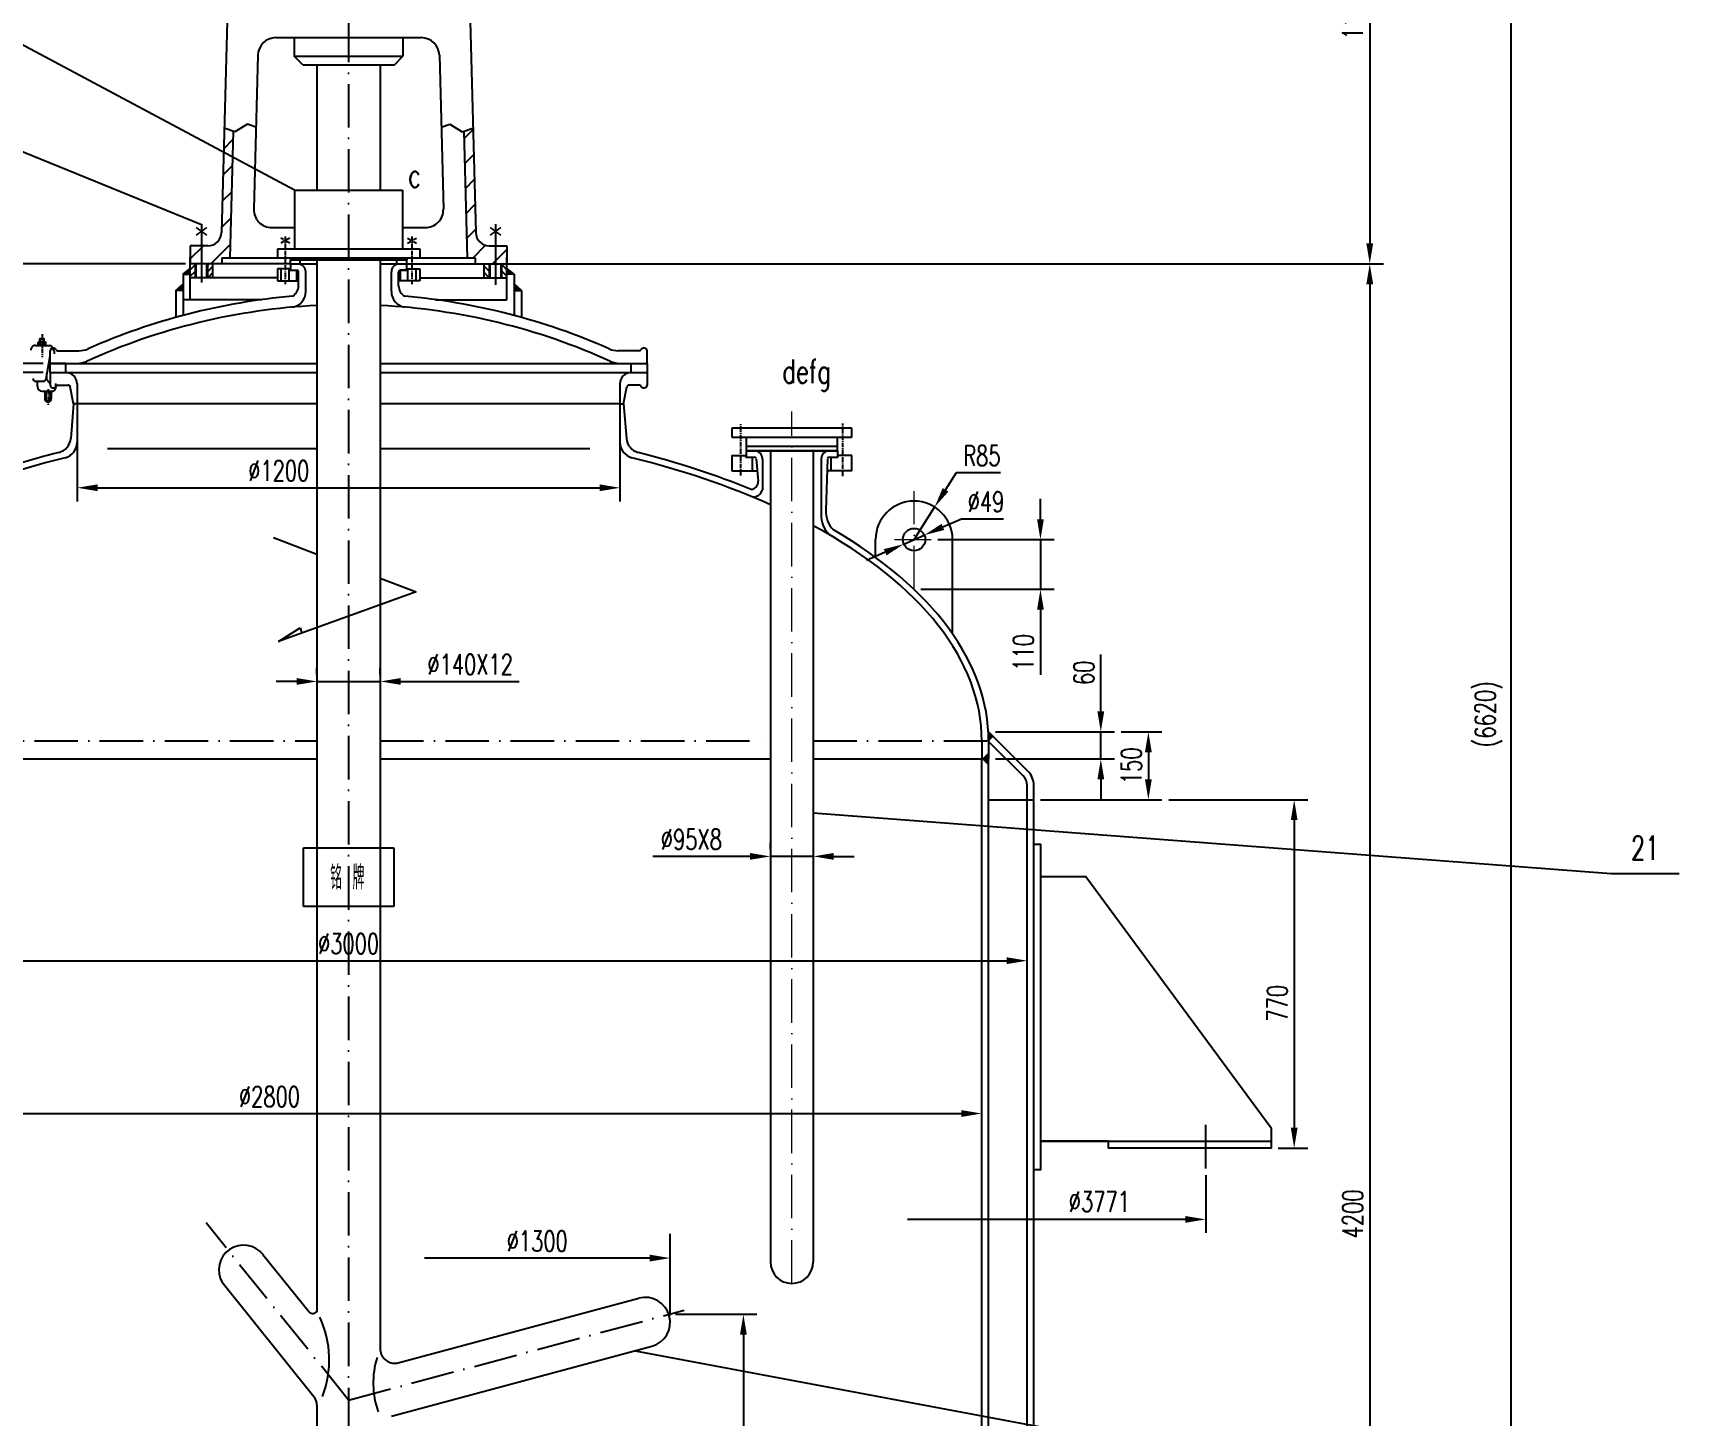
# Model space of a CAD drawing. Extents: x 12993 to 21903, y 2707 to 15322.
# Drawn here: x 15068 to 18708, y 9706 to 12764 of the extents above; entities that cross this region are included whole.
import ezdxf
from ezdxf.enums import TextEntityAlignment as Align

# ---------------------------------------------------------------- set-up
doc = ezdxf.new("R2010")
doc.units = 0
doc.header["$LTSCALE"] = 8
doc.linetypes.add('ACAD_ISO10W100', pattern=[18, 12, -3, 0, -3])
doc.linetypes.add('CENTER', pattern=[2, 1.25, -0.25, 0.25, -0.25])
for name, color, linetype in [('1', 1, 'Continuous'), ('2', 7, 'CENTER'), ('5', 7, 'Continuous'), ('HGJ', 1, 'Continuous'), ('HGJX', 2, 'CENTER'), ('sb', 1, 'Continuous'), ('sby', 5, 'Continuous'), ('tank', 1, 'Continuous'), ('tankx', 2, 'ACAD_ISO10W100'), ('tanky', 7, 'Continuous')]:
    doc.layers.add(name, color=color, linetype=linetype)
doc.styles.add('HZ', font='txt', dxfattribs={"width": 0.5, "bigfont": 'hzfs'})
doc.styles.add('hzfs', font='simplex.shx', dxfattribs={"width": 0.7, "bigfont": 'hzfs.shx'})
doc.styles.get("Standard").update_dxf_attribs({"font": 'txt', "width": 0.7, "bigfont": 'hztxt.shx'})
doc.dimstyles.new('PVCAD$0', dxfattribs={"dimscale": 15, "dimtxt": 3, "dimasz": 3, "dimexe": 2, "dimexo": 1, "dimgap": 1, "dimtad": 1, "dimdec": 0, "dimzin": 0, "dimdsep": 46, "dimtxsty": 'hzfs', "dimcen": 2.5, "dimclrd": 4, "dimclre": 4, "dimadec": 0, "dimazin": 0, "dimtfac": 1, "dimtmove": 0, "dimatfit": 0, "dimfxl": 1, "dimarcsym": 0})
doc.dimstyles.new('PVCAD$3', dxfattribs={"dimscale": 15, "dimtxt": 3, "dimasz": 3, "dimexe": 2, "dimexo": 1, "dimgap": 1, "dimtad": 1, "dimtoh": 1, "dimdec": 0, "dimzin": 0, "dimdsep": 46, "dimtxsty": 'hzfs', "dimcen": 2.5, "dimclrd": 4, "dimclre": 4, "dimadec": 0, "dimazin": 0, "dimtfac": 1, "dimtmove": 0, "dimatfit": 0, "dimfxl": 1, "dimarcsym": 0})
doc.dimstyles.new('PVCAD$4', dxfattribs={"dimscale": 15, "dimtxt": 3, "dimasz": 3, "dimexe": 2, "dimexo": 1, "dimgap": 1, "dimtad": 1, "dimtoh": 1, "dimdec": 0, "dimzin": 0, "dimdsep": 46, "dimtxsty": 'hzfs', "dimcen": 2.5, "dimclrd": 4, "dimclre": 4, "dimadec": 0, "dimazin": 0, "dimtfac": 1, "dimtmove": 0, "dimatfit": 0, "dimfxl": 1, "dimarcsym": 0})

# ---------------------------------------------------------------- blocks, each defined once
blk = doc.blocks.new('*D2')
for p, q in [((-1624.437408, 321.053453), (-1624.375145, 321.115716)), ((-1624.352502, 321.053453), (-1624.395828, 321.096779)), ((-1624.211081, 321.053453), (-1624.322001, 321.164374)), ((-1624.295986, 321.053453), (-1622.69971, 322.649729)), ((-1624.069659, 321.053453), (-1624.248175, 321.231969)), ((-1623.928238, 321.053453), (-1624.174348, 321.299564)), ((-1624.154565, 321.053453), (-1621.243148, 323.964871)), ((-1623.786817, 321.053453), (-1624.100522, 321.367158)), ((-1623.645395, 321.053453), (-1624.026695, 321.434753)), ((-1624.013144, 321.053453), (-1621.243148, 323.823449)), ((-1623.503974, 321.053453), (-1623.952869, 321.502348)), ((-1623.362553, 321.053453), (-1623.879042, 321.569943)), ((-1623.871722, 321.053453), (-1621.243148, 323.682028)), ((-1623.221131, 321.053453), (-1623.805216, 321.637538)), ((-1623.07971, 321.053453), (-1623.73139, 321.705133)), ((-1623.730301, 321.053453), (-1621.243148, 323.540607)), ((-1622.938289, 321.053453), (-1623.657563, 321.772728)), ((-1623.58888, 321.053453), (-1621.243148, 323.399185)), ((-1622.796867, 321.053453), (-1623.583737, 321.840323)), ((-1622.655446, 321.053453), (-1623.50991, 321.907918)), ((-1623.447458, 321.053453), (-1621.243148, 323.257764)), ((-1622.514025, 321.053453), (-1623.436084, 321.975512)), ((-1622.372603, 321.053453), (-1623.362257, 322.043107)), ((-1623.306037, 321.053453), (-1621.243148, 323.116342)), ((-1622.231182, 321.053453), (-1623.288431, 322.110702)), ((-1622.08976, 321.053453), (-1623.214604, 322.178297)), ((-1623.164615, 321.053453), (-1621.243148, 322.974921)), ((-1621.948339, 321.053453), (-1623.140778, 322.245892)), ((-1621.806918, 321.053453), (-1623.066951, 322.313487)), ((-1623.023194, 321.053453), (-1621.243148, 322.8335)), ((-1621.665496, 321.053453), (-1622.993125, 322.381082)), ((-1621.524075, 321.053453), (-1622.919298, 322.448677)), ((-1622.881773, 321.053453), (-1621.243148, 322.692078)), ((-1621.382654, 321.053453), (-1622.845472, 322.516271)), ((-1621.243148, 321.055369), (-1622.771645, 322.583866)), ((-1622.740351, 321.053453), (-1621.243148, 322.550657)), ((-1621.243148, 321.19679), (-1622.697819, 322.651461)), ((-1621.243148, 321.338211), (-1622.623992, 322.719056)), ((-1622.59893, 321.053453), (-1621.243148, 322.409236)), ((-1621.243148, 321.479633), (-1622.550166, 322.786651)), ((-1621.243148, 321.621054), (-1622.476339, 322.854246)), ((-1622.457509, 321.053453), (-1621.243148, 322.267814)), ((-1621.243148, 321.762475), (-1622.402513, 322.921841)), ((-1621.243148, 321.903897), (-1622.328686, 322.989436)), ((-1622.316087, 321.053453), (-1621.243148, 322.126393)), ((-1621.243148, 322.045318), (-1622.25486, 323.05703)), ((-1621.243148, 322.18674), (-1622.181033, 323.124625)), ((-1622.174666, 321.053453), (-1621.243148, 321.984972)), ((-1621.243148, 322.328161), (-1622.107207, 323.19222)), ((-1621.243148, 322.469582), (-1622.033381, 323.259815)), ((-1622.033245, 321.053453), (-1621.243148, 321.84355)), ((-1621.243148, 322.611004), (-1621.959554, 323.32741)), ((-1621.891823, 321.053453), (-1621.243148, 321.702129)), ((-1621.243148, 322.752425), (-1621.885728, 323.395005)), ((-1621.243148, 322.893846), (-1621.811901, 323.4626)), ((-1621.750402, 321.053453), (-1621.243148, 321.560708)), ((-1621.243148, 323.035268), (-1621.738075, 323.530195)), ((-1621.243148, 323.176689), (-1621.664248, 323.597789)), ((-1621.608981, 321.053453), (-1621.243148, 321.419286)), ((-1621.243148, 323.31811), (-1621.590422, 323.665384)), ((-1621.243148, 323.459532), (-1621.516595, 323.732979)), ((-1621.467559, 321.053453), (-1621.243148, 321.277865)), ((-1621.243148, 323.600953), (-1621.442769, 323.800574)), ((-1621.243148, 323.742374), (-1621.368942, 323.868169)), ((-1621.326138, 321.053453), (-1621.243148, 321.136443)), ((-1621.243148, 323.883796), (-1621.295116, 323.935764))]:
    blk.add_line(p, q)
blk = doc.blocks.new('*D3')
for p, q in [((-1621.242339, 331.248613), (-1621.242696, 331.248971)), ((-1621.18361, 331.248613), (-1620.95779, 331.474433)), ((-1621.100918, 331.248613), (-1621.16375, 331.311445)), ((-1620.959496, 331.248613), (-1621.084803, 331.37392)), ((-1621.042189, 331.248613), (-1620.279974, 332.010828)), ((-1620.818075, 331.248613), (-1621.005857, 331.436395)), ((-1620.676653, 331.248613), (-1620.92691, 331.49887)), ((-1620.900767, 331.248613), (-1619.602157, 332.547223)), ((-1620.535232, 331.248613), (-1620.847964, 331.561345)), ((-1620.393811, 331.248613), (-1620.769017, 331.62382)), ((-1620.759346, 331.248613), (-1618.924341, 333.083619)), ((-1620.252389, 331.248613), (-1620.690071, 331.686295)), ((-1620.617925, 331.248613), (-1618.246524, 333.620014)), ((-1620.110968, 331.248613), (-1620.611124, 331.74877)), ((-1619.969547, 331.248613), (-1620.532178, 331.811245)), ((-1620.476503, 331.248613), (-1618.043148, 333.681969)), ((-1619.828125, 331.248613), (-1620.453231, 331.873719)), ((-1619.686704, 331.248613), (-1620.374285, 331.936194)), ((-1620.335082, 331.248613), (-1618.043148, 333.540547)), ((-1619.545283, 331.248613), (-1620.295338, 331.998669)), ((-1619.403861, 331.248613), (-1620.216392, 332.061144)), ((-1620.19366, 331.248613), (-1618.043148, 333.399126)), ((-1619.26244, 331.248613), (-1620.137446, 332.123619)), ((-1619.121019, 331.248613), (-1620.058499, 332.186094)), ((-1620.052239, 331.248613), (-1618.043148, 333.257705)), ((-1618.979597, 331.248613), (-1619.979553, 332.248569)), ((-1619.910818, 331.248613), (-1618.043148, 333.116283)), ((-1618.838176, 331.248613), (-1619.900606, 332.311044)), ((-1618.696754, 331.248613), (-1619.82166, 332.373518)), ((-1619.769396, 331.248613), (-1618.043148, 332.974862)), ((-1618.555333, 331.248613), (-1619.742713, 332.435993)), ((-1618.413912, 331.248613), (-1619.663767, 332.498468)), ((-1619.627975, 331.248613), (-1618.043148, 332.833441)), ((-1618.27249, 331.248613), (-1619.58482, 332.560943)), ((-1618.131069, 331.248613), (-1619.505874, 332.623418)), ((-1619.486554, 331.248613), (-1618.043148, 332.692019)), ((-1618.043148, 331.302113), (-1619.426927, 332.685893)), ((-1618.043148, 331.443535), (-1619.347981, 332.748368)), ((-1619.345132, 331.248613), (-1618.043148, 332.550598)), ((-1618.043148, 331.584956), (-1619.269034, 332.810843)), ((-1619.203711, 331.248613), (-1618.043148, 332.409177)), ((-1618.043148, 331.726377), (-1619.190088, 332.873317)), ((-1618.043148, 331.867799), (-1619.111141, 332.935792)), ((-1619.06229, 331.248613), (-1618.043148, 332.267755)), ((-1618.043148, 332.00922), (-1619.032195, 332.998267)), ((-1618.043148, 332.150641), (-1618.953248, 333.060742)), ((-1618.920868, 331.248613), (-1618.043148, 332.126334)), ((-1618.043148, 332.292063), (-1618.874302, 333.123217)), ((-1618.043148, 332.433484), (-1618.795355, 333.185692)), ((-1618.779447, 331.248613), (-1618.043148, 331.984912)), ((-1618.043148, 332.574905), (-1618.716409, 333.248167)), ((-1618.638026, 331.248613), (-1618.043148, 331.843491)), ((-1618.043148, 332.716327), (-1618.637462, 333.310642)), ((-1618.043148, 332.857748), (-1618.558516, 333.373117)), ((-1618.496604, 331.248613), (-1618.043148, 331.70207)), ((-1618.043148, 332.99917), (-1618.47957, 333.435591)), ((-1618.043148, 333.140591), (-1618.400623, 333.498066)), ((-1618.355183, 331.248613), (-1618.043148, 331.560648)), ((-1618.043148, 333.282012), (-1618.321677, 333.560541)), ((-1618.043148, 333.423434), (-1618.24273, 333.623016)), ((-1618.213761, 331.248613), (-1618.043148, 331.419227)), ((-1618.043148, 333.564855), (-1618.163784, 333.685491)), ((-1618.043148, 333.706276), (-1618.084837, 333.747966)), ((-1618.07234, 331.248613), (-1618.043148, 331.277806))]:
    blk.add_line(p, q)
blk = doc.blocks.new('*X10')
at = {"color": 0}
for p, q in [((9150.2, 4681.2), (9170.7, 4701.8)), ((9681.8, 4703.8), (9701.3, 4723.3)), ((9683.3, 4648.7), (9702.8, 4668.2)), ((9148.6, 4623.1), (9169.2, 4643.7)), ((9684.7, 4593.5), (9704.2, 4613)), ((9147.1, 4565.1), (9167.7, 4585.6)), ((9686.2, 4538.4), (9705.7, 4557.9)), ((9145.6, 4507), (9166.1, 4527.5)), ((9687.6, 4483.3), (9707.1, 4502.8)), ((9076.3, 4437.7), (9105.5, 4466.8)), ((9122, 4426.8), (9164.6, 4469.4)), ((9700.7, 4439.8), (9728.9, 4468)), ((9744.3, 4426.8), (9776.3, 4458.8))]:
    blk.add_line(p, q, dxfattribs=at)
blk = doc.blocks.new('*D13')
at = {"layer": '1', "color": 4, "lineweight": -2}
for p, q in [((16489.2, 9931.3), (16669, 9931.3)), ((16639, 9886.3), (16639, 8976.3)), ((16489.2, 8931.3), (16669, 8931.3))]:
    blk.add_line(p, q, dxfattribs=at)
at = {"layer": '1', "color": 4}
for points in [[(16631.5, 9886.3), (16646.5, 9886.3), (16639, 9931.3)], [(16631.5, 8976.3), (16646.5, 8976.3), (16639, 8931.3)]]:
    blk.add_solid(points, dxfattribs=at)
at = {"layer": 'Defpoints', "color": 0}
for p in [(16474.2, 9931.3), (16474.2, 8931.3), (16639, 8931.3)]:
    blk.add_point(p, dxfattribs=at)
at = {"layer": '1', "color": 0, "insert": (16601.5, 9431.3), "char_height": 45, "attachment_point": 5, "rotation": 90, "style": 'hzfs'}
blk.add_mtext('1000', dxfattribs=at)
blk = doc.blocks.new('*D16')
at = {"color": 4, "lineweight": -2}
for p, q in [((14366.1, 10352.6), (14366.1, 10405.1)), ((14411.1, 10375.1), (17121.1, 10375.1)), ((17166.1, 10352.6), (17166.1, 10405.1))]:
    blk.add_line(p, q, dxfattribs=at)
at = {"color": 4}
for points in [[(14411.1, 10382.6), (14411.1, 10367.6), (14366.1, 10375.1)], [(17121.1, 10382.6), (17121.1, 10367.6), (17166.1, 10375.1)]]:
    blk.add_solid(points, dxfattribs=at)
at = {"layer": 'Defpoints', "color": 0}
for p in [(17166.1, 10375.1), (14366.1, 10337.6), (17166.1, 10337.6)]:
    blk.add_point(p, dxfattribs=at)
at = {"color": 0, "insert": (15591.2, 10412.6), "char_height": 45, "attachment_point": 5, "style": 'hzfs'}
blk.add_mtext('%%C2800', dxfattribs=at)
blk = doc.blocks.new('*D18')
at = {"color": 4, "lineweight": -2}
for p, q in [((14266.1, 10727.9), (14266.1, 10742.9)), ((17266.1, 10727.9), (17266.1, 10742.9)), ((14311.1, 10712.9), (17221.1, 10712.9))]:
    blk.add_line(p, q, dxfattribs=at)
at = {"color": 4}
for points in [[(14311.1, 10720.4), (14311.1, 10705.4), (14266.1, 10712.9)], [(17221.1, 10720.4), (17221.1, 10705.4), (17266.1, 10712.9)]]:
    blk.add_solid(points, dxfattribs=at)
at = {"layer": 'Defpoints', "color": 0}
for p in [(14266.1, 10712.9), (17266.1, 10712.9), (17266.1, 10712.9)]:
    blk.add_point(p, dxfattribs=at)
at = {"color": 0, "insert": (15766.1, 10750.4), "char_height": 45, "attachment_point": 5, "style": 'hzfs'}
blk.add_mtext('%%C3000', dxfattribs=at)
blk = doc.blocks.new('*D20')
at = {"color": 4, "lineweight": -2}
for p, q in [((15909.7, 12253.3), (18053.8, 12253.3)), ((18023.8, 12208.3), (18023.8, 8098)), ((15869.7, 8053), (18053.8, 8053))]:
    blk.add_line(p, q, dxfattribs=at)
at = {"color": 4}
for points in [[(18016.3, 12208.3), (18031.3, 12208.3), (18023.8, 12253.3)], [(18016.3, 8098), (18031.3, 8098), (18023.8, 8053)]]:
    blk.add_solid(points, dxfattribs=at)
at = {"layer": 'Defpoints', "color": 0}
for p in [(15894.7, 12253.3), (15854.7, 8053), (18023.8, 8053)]:
    blk.add_point(p, dxfattribs=at)
at = {"color": 0, "insert": (17986.3, 10153.1), "char_height": 45, "attachment_point": 5, "rotation": 90, "style": 'hzfs'}
blk.add_mtext('4200', dxfattribs=at)
blk = doc.blocks.new('*D21')
at = {"color": 4, "lineweight": -2}
for p, q in [((17429.2, 11263.8), (17429.2, 11389.8)), ((17196.1, 11218.8), (17459.2, 11218.8)), ((17429.2, 11158.8), (17429.2, 11218.8)), ((17196.1, 11158.8), (17459.2, 11158.8)), ((17429.2, 11113.8), (17429.2, 11068.8))]:
    blk.add_line(p, q, dxfattribs=at)
at = {"color": 4}
for points in [[(17421.7, 11263.8), (17436.7, 11263.8), (17429.2, 11218.8)], [(17421.7, 11113.8), (17436.7, 11113.8), (17429.2, 11158.8)]]:
    blk.add_solid(points, dxfattribs=at)
at = {"layer": 'Defpoints', "color": 0}
for p in [(17181.1, 11218.8), (17429.2, 11218.8), (17181.1, 11158.8)]:
    blk.add_point(p, dxfattribs=at)
at = {"color": 0, "insert": (17391.7, 11349.3), "char_height": 45, "attachment_point": 5, "rotation": 90, "style": 'hzfs'}
blk.add_mtext('60', dxfattribs=at)
blk = doc.blocks.new('*D22')
at = {"color": 4, "lineweight": -2}
for p, q in [((17474.2, 11218.8), (17564.3, 11218.8)), ((17534.3, 11173.8), (17534.3, 11113.8)), ((17296.1, 11068.8), (17564.3, 11068.8))]:
    blk.add_line(p, q, dxfattribs=at)
at = {"color": 4}
for points in [[(17526.8, 11173.8), (17541.8, 11173.8), (17534.3, 11218.8)], [(17526.8, 11113.8), (17541.8, 11113.8), (17534.3, 11068.8)]]:
    blk.add_solid(points, dxfattribs=at)
at = {"layer": 'Defpoints', "color": 0}
for p in [(17459.2, 11218.8), (17281.1, 11068.8), (17534.3, 11068.8)]:
    blk.add_point(p, dxfattribs=at)
at = {"color": 0, "insert": (17496.8, 11143.8), "char_height": 45, "attachment_point": 5, "rotation": 90, "style": 'hzfs'}
blk.add_mtext('150', dxfattribs=at)
blk = doc.blocks.new('*D23')
at = {"color": 4, "lineweight": -2}
for p, q in [((17579.3, 11068.8), (17886.7, 11068.8)), ((17856.7, 11023.8), (17856.7, 10343.8)), ((17821.1, 10298.8), (17886.7, 10298.8))]:
    blk.add_line(p, q, dxfattribs=at)
at = {"color": 4}
for points in [[(17849.2, 11023.8), (17864.2, 11023.8), (17856.7, 11068.8)], [(17849.2, 10343.8), (17864.2, 10343.8), (17856.7, 10298.8)]]:
    blk.add_solid(points, dxfattribs=at)
at = {"layer": 'Defpoints', "color": 0}
for p in [(17564.3, 11068.8), (17806.1, 10298.8), (17856.7, 10298.8)]:
    blk.add_point(p, dxfattribs=at)
at = {"color": 0, "insert": (17819.2, 10618.8), "char_height": 45, "attachment_point": 5, "rotation": 90, "style": 'hzfs'}
blk.add_mtext('770', dxfattribs=at)
blk = doc.blocks.new('*D28')
at = {"color": 4, "lineweight": -2}
for p, q in [((15091.1, 12013.1), (13848.6, 12013.1)), ((13878.6, 11203.8), (13878.6, 11968.1)), ((13863.6, 11158.8), (13848.6, 11158.8))]:
    blk.add_line(p, q, dxfattribs=at)
at = {"color": 4}
for points in [[(13871.1, 11968.1), (13886.1, 11968.1), (13878.6, 12013.1)], [(13871.1, 11203.8), (13886.1, 11203.8), (13878.6, 11158.8)]]:
    blk.add_solid(points, dxfattribs=at)
at = {"layer": 'Defpoints', "color": 0}
for p in [(13878.6, 12013.1), (15106.1, 12013.1), (13878.6, 11158.8)]:
    blk.add_point(p, dxfattribs=at)
at = {"color": 0, "insert": (13841.1, 11586), "char_height": 45, "attachment_point": 5, "rotation": 90, "style": 'hzfs'}
blk.add_mtext('854', dxfattribs=at)
blk = doc.blocks.new('*D32')
at = {"layer": 'Defpoints', "color": 0}
for p in [(16698.6, 10943.5), (16698.6, 10943.5), (16793.6, 10943.5)]:
    blk.add_point(p, dxfattribs=at)
at = {"layer": 'tank', "color": 4, "lineweight": -2}
for p, q in [((16698.6, 10958.5), (16698.6, 10973.5)), ((16653.6, 10943.5), (16439.1, 10943.5)), ((16793.6, 10943.5), (16698.6, 10943.5)), ((16793.6, 10928.5), (16793.6, 10913.5)), ((16838.6, 10943.5), (16883.6, 10943.5))]:
    blk.add_line(p, q, dxfattribs=at)
at = {"layer": 'tank', "color": 4}
for points in [[(16653.6, 10951), (16653.6, 10936), (16698.6, 10943.5)], [(16838.6, 10951), (16838.6, 10936), (16793.6, 10943.5)]]:
    blk.add_solid(points, dxfattribs=at)
at = {"layer": 'tank', "color": 0, "insert": (16523.9, 10981), "char_height": 45, "attachment_point": 5, "style": 'hzfs'}
blk.add_mtext('%%C95X8', dxfattribs=at)
blk = doc.blocks.new('*D33')
at = {"color": 4, "lineweight": -2}
for p, q in [((15405.9, 12253.3), (13848.6, 12253.3)), ((13878.6, 12078.1), (13878.6, 12208.3)), ((15091.1, 12033.1), (13848.6, 12033.1))]:
    blk.add_line(p, q, dxfattribs=at)
at = {"color": 4}
for points in [[(13871.1, 12208.3), (13886.1, 12208.3), (13878.6, 12253.3)], [(13871.1, 12078.1), (13886.1, 12078.1), (13878.6, 12033.1)]]:
    blk.add_solid(points, dxfattribs=at)
at = {"layer": 'Defpoints', "color": 0}
for p in [(13878.6, 12253.3), (15420.9, 12253.3), (15106.1, 12033.1)]:
    blk.add_point(p, dxfattribs=at)
at = {"color": 0, "insert": (13841.1, 12143.2), "char_height": 45, "attachment_point": 5, "rotation": 90, "style": 'hzfs'}
blk.add_mtext('220', dxfattribs=at)
blk = doc.blocks.new('*D35')
at = {"layer": '5', "color": 4, "lineweight": -2}
for p, q in [((16106.1, 13353.3), (18053.8, 13353.3)), ((18023.8, 13308.3), (18023.8, 12298.3)), ((16131.1, 12253.3), (18053.8, 12253.3))]:
    blk.add_line(p, q, dxfattribs=at)
at = {"layer": '5', "color": 4}
for points in [[(18016.3, 13308.3), (18031.3, 13308.3), (18023.8, 13353.3)], [(18016.3, 12298.3), (18031.3, 12298.3), (18023.8, 12253.3)]]:
    blk.add_solid(points, dxfattribs=at)
at = {"layer": 'Defpoints', "color": 0}
for p in [(16091.1, 13353.3), (16116.1, 12253.3), (18023.8, 12253.3)]:
    blk.add_point(p, dxfattribs=at)
at = {"layer": '5', "color": 0, "insert": (17986.3, 12803.3), "char_height": 45, "attachment_point": 5, "rotation": 90, "style": 'hzfs'}
blk.add_mtext('1100', dxfattribs=at)
blk = doc.blocks.new('*D37')
at = {"layer": '5', "color": 4, "lineweight": -2}
for p, q in [((15696.1, 11345.2), (15696.1, 11360.2)), ((15836.1, 11345.2), (15836.1, 11360.2)), ((15651.1, 11330.2), (15606.1, 11330.2)), ((15696.1, 11330.2), (15836.1, 11330.2)), ((15881.1, 11330.2), (16143.6, 11330.2))]:
    blk.add_line(p, q, dxfattribs=at)
at = {"layer": '5', "color": 4}
for points in [[(15651.1, 11337.7), (15651.1, 11322.7), (15696.1, 11330.2)], [(15881.1, 11337.7), (15881.1, 11322.7), (15836.1, 11330.2)]]:
    blk.add_solid(points, dxfattribs=at)
at = {"layer": 'Defpoints', "color": 0}
for p in [(15696.1, 11330.2), (15836.1, 11330.2), (15836.1, 11330.2)]:
    blk.add_point(p, dxfattribs=at)
at = {"layer": '5', "color": 0, "insert": (16034.9, 11367.7), "char_height": 45, "attachment_point": 5, "style": 'hzfs'}
blk.add_mtext('%%c140X12', dxfattribs=at)
blk = doc.blocks.new('*D38')
at = {"layer": '5', "color": 4, "lineweight": -2}
for p, q in [((18038.8, 14564.3), (18365.8, 14564.3)), ((18335.8, 14519.3), (18335.8, 7996.6)), ((16329.1, 7951.6), (18365.8, 7951.6))]:
    blk.add_line(p, q, dxfattribs=at)
at = {"layer": '5', "color": 4}
for points in [[(18328.3, 14519.3), (18343.3, 14519.3), (18335.8, 14564.3)], [(18328.3, 7996.6), (18343.3, 7996.6), (18335.8, 7951.6)]]:
    blk.add_solid(points, dxfattribs=at)
at = {"layer": 'Defpoints', "color": 0}
for p in [(18023.8, 14564.3), (16314.1, 7951.6), (18335.8, 7951.6)]:
    blk.add_point(p, dxfattribs=at)
at = {"layer": '5', "color": 0, "insert": (18286.5, 11257.9), "char_height": 45, "attachment_point": 5, "rotation": 90, "style": 'hzfs'}
blk.add_mtext('(6620)', dxfattribs=at)
blk = doc.blocks.new('*D46')
at = {"layer": '2', "color": 4, "linetype": 'ByBlock', "lineweight": -2}
for p, q in [((17085.9, 11753.7), (17110, 11791.7)), ((17110, 11791.7), (17207.5, 11791.7)), ((17016.3, 11643.8), (17061.8, 11715.7))]:
    blk.add_line(p, q, dxfattribs=at)
at = {"layer": '2', "color": 4, "linetype": 'ByBlock'}
blk.add_solid([(17079.6, 11757.7), (17092.3, 11749.6), (17061.8, 11715.7)], dxfattribs=at)
at = {"layer": 'Defpoints', "color": 0, "linetype": 'ByBlock'}
for p in [(17061.8, 11715.7), (17016.3, 11643.8)]:
    blk.add_point(p, dxfattribs=at)
at = {"layer": '2', "color": 0, "linetype": 'ByBlock', "insert": (17166.3, 11829.2), "char_height": 45, "attachment_point": 5, "style": 'hzfs'}
blk.add_mtext('R85', dxfattribs=at)
blk = doc.blocks.new('*D47')
at = {"layer": '2', "color": 4, "linetype": 'ByBlock', "lineweight": -2}
for p, q in [((17080.1, 11671.8), (17121.3, 11689.9)), ((17121.3, 11689.9), (17214.3, 11689.9)), ((16993.6, 11633.8), (17038.9, 11653.7)), ((16952.4, 11615.7), (16911.2, 11597.7))]:
    blk.add_line(p, q, dxfattribs=at)
at = {"layer": '2', "color": 4, "linetype": 'ByBlock'}
for points in [[(17077.1, 11678.6), (17083.1, 11664.9), (17038.9, 11653.7)], [(16949.4, 11622.6), (16955.4, 11608.9), (16993.6, 11633.8)]]:
    blk.add_solid(points, dxfattribs=at)
at = {"layer": 'Defpoints', "color": 0, "linetype": 'ByBlock'}
for p in [(17038.9, 11653.7), (16993.6, 11633.8)]:
    blk.add_point(p, dxfattribs=at)
at = {"layer": '2', "color": 0, "linetype": 'ByBlock', "insert": (17175.3, 11727.4), "char_height": 45, "attachment_point": 5, "style": 'hzfs'}
blk.add_mtext('∅49', dxfattribs=at)
blk = doc.blocks.new('*D48')
at = {"layer": '2', "color": 4, "linetype": 'ByBlock', "lineweight": -2}
for p, q in [((17295.7, 11688.8), (17295.7, 11733.8)), ((17069, 11643.8), (17325.7, 11643.8)), ((17295.7, 11643.8), (17295.7, 11533.8)), ((17031.3, 11533.8), (17325.7, 11533.8)), ((17295.7, 11488.8), (17295.7, 11344.8))]:
    blk.add_line(p, q, dxfattribs=at)
at = {"layer": '2', "color": 4, "linetype": 'ByBlock'}
for points in [[(17288.2, 11688.8), (17303.2, 11688.8), (17295.7, 11643.8)], [(17288.2, 11488.8), (17303.2, 11488.8), (17295.7, 11533.8)]]:
    blk.add_solid(points, dxfattribs=at)
at = {"layer": 'Defpoints', "color": 0, "linetype": 'ByBlock'}
for p in [(17054, 11643.8), (17016.3, 11533.8), (17295.7, 11533.8)]:
    blk.add_point(p, dxfattribs=at)
at = {"layer": '2', "color": 0, "linetype": 'ByBlock', "insert": (17258.2, 11394.3), "char_height": 45, "attachment_point": 5, "rotation": 90, "style": 'hzfs'}
blk.add_mtext('110', dxfattribs=at)
blk = doc.blocks.new('*D50')
at = {"layer": '2', "color": 4, "linetype": 'ByBlock', "lineweight": -2}
for p, q in [((15166.1, 11871.2), (15166.1, 11728.3)), ((16366.1, 11886.5), (16366.1, 11728.3)), ((15211.1, 11758.3), (16321.1, 11758.3))]:
    blk.add_line(p, q, dxfattribs=at)
at = {"layer": '2', "color": 4, "linetype": 'ByBlock'}
for points in [[(15211.1, 11765.8), (15211.1, 11750.8), (15166.1, 11758.3)], [(16321.1, 11765.8), (16321.1, 11750.8), (16366.1, 11758.3)]]:
    blk.add_solid(points, dxfattribs=at)
at = {"layer": 'Defpoints', "color": 0, "linetype": 'ByBlock'}
for p in [(16366.1, 11901.5), (15166.1, 11886.2), (16366.1, 11758.3)]:
    blk.add_point(p, dxfattribs=at)
at = {"layer": '2', "color": 0, "linetype": 'ByBlock', "insert": (15611.7, 11795.8), "char_height": 45, "attachment_point": 5, "style": 'hzfs'}
blk.add_mtext('%%C1200', dxfattribs=at)

msp = doc.modelspace()

# ---------------------------------------------------------------- linework, layer by layer
at = {"color": 1, "linetype": 'Continuous'}
for p, q in [((15510, 13272.6), (15485.1, 12322.5)), ((16022.2, 13272.6), (16047.1, 12322.5)), ((15565.4, 12714.3), (15556.5, 12374.3)), ((15966.8, 12714.3), (15975.7, 12374.3)), ((15511, 12546.2), (15503.7, 12266.3)), ((16021.2, 12546.2), (16028.5, 12266.3))]:
    msp.add_line(p, q, dxfattribs=at)
at = {"color": 1}
for p, q in [((15605.4, 12753.3), (15926.8, 12753.3)), ((15646.1, 12753.3), (15646.1, 12712)), ((15886.1, 12753.3), (15886.1, 12712)), ((15646.1, 12712), (15886.1, 12712)), ((15664.8, 12693.3), (15646.1, 12712)), ((15867.4, 12693.3), (15886.1, 12712)), ((15664.8, 12693.3), (15867.4, 12693.3)), ((15696.1, 12693.3), (15696.1, 12416.3)), ((15836.1, 12693.3), (15836.1, 12416.3)), ((15596.5, 12333.3), (15646.9, 12333.3)), ((15885.3, 12333.3), (15935.7, 12333.3)), ((15455.1, 12293.3), (15416.1, 12293.3)), ((15416.1, 12293.3), (15416.1, 12253.3)), ((15486.1, 12266.3), (16046.1, 12266.3)), ((15486.1, 12266.3), (15486.1, 12253.3)), ((16046.1, 12266.3), (16046.1, 12253.3)), ((16077.1, 12293.3), (16116.1, 12293.3)), ((16116.1, 12293.3), (16116.1, 12253.3)), ((15637.5, 12253.3), (15416.1, 12253.3)), ((15696.1, 12262.3), (15696.1, 9937.8)), ((15836.1, 12262.3), (15836.1, 9852.3)), ((15696.1, 9730.3), (15696.1, 8937.8))]:
    msp.add_line(p, q, dxfattribs=at)
at = {"color": 7}
for p, q in [((15542.4, 12562.1), (15514.8, 12544.8)), ((15561.2, 12555.5), (15542.4, 12562.1)), ((15971, 12555.5), (15989.8, 12562.1)), ((15989.8, 12562.1), (16017.5, 12544.8)), ((15514.8, 12544.8), (15491.2, 12553.5)), ((16017.5, 12544.8), (16041, 12553.5))]:
    msp.add_line(p, q, dxfattribs=at)
at = {"color": 2}
for p, q in [((15441.1, 12341.2), (15441.1, 12211.8)), ((16091.1, 12341.2), (16091.1, 12206.6))]:
    msp.add_line(p, q, dxfattribs=at)
for p, q in [((15416.1, 12240.2), (15427.4, 12251.5)), ((15416.1, 12226), (15427.4, 12237.3)), ((15427.4, 12222.7), (15427.4, 12253.3)), ((15454.8, 12222.7), (15454.8, 12253.3)), ((15454.8, 12250.6), (15457.5, 12253.3)), ((15454.8, 12236.4), (15466.3, 12247.9)), ((15455.2, 12222.7), (15466.3, 12233.8)), ((16077.4, 12236.4), (16065.9, 12247.9)), ((16077, 12222.7), (16065.9, 12233.8)), ((16077.4, 12250.6), (16074.7, 12253.3)), ((16077.4, 12222.7), (16077.4, 12253.3)), ((16104.8, 12222.7), (16104.8, 12253.3)), ((16116.1, 12240.2), (16104.8, 12251.5)), ((16116.1, 12226), (16104.8, 12237.3)), ((15426.9, 12222.7), (15427.4, 12223.2)), ((16105.3, 12222.7), (16104.8, 12223.2)), ((15084.6, 12080.2), (15084.6, 12088.3)), ((15092.1, 12080.2), (15092.1, 12088.3))]:
    msp.add_line(p, q)
at = {"color": 4}
for p, q in [((17661.1, 10238.8), (17661.1, 10111.1)), ((17616.1, 10141.1), (17001.8, 10141.1))]:
    msp.add_line(p, q, dxfattribs=at)
at = {"color": 1}
for centre, radius, start, end in [((15605.4, 12713.3), 40, 90, 178.5015), ((15926.8, 12713.3), 40, 1.4985, 90), ((15596.5, 12373.3), 40, 178.5015, 270), ((15935.7, 12373.3), 40, 270, 1.4985), ((15455.1, 12323.3), 30, 270, 358.5015), ((16077.1, 12323.3), 30, 181.4985, 270)]:
    msp.add_arc(centre, radius, start, end, dxfattribs=at)
at = {"color": 4}
msp.add_solid([(17616.1, 10148.6), (17616.1, 10133.6), (17661.1, 10141.1)], dxfattribs=at)
at = {"layer": '1'}
for p, q in [((15416.1, 12174.1), (15416.1, 12268.3)), ((16116.1, 12174.1), (16116.1, 12268.3)), ((15400.1, 12230.3), (15416.1, 12243)), ((15400.1, 12230.3), (15416.1, 12230.3)), ((15400.1, 12230.3), (15400.1, 12139.3)), ((15429.1, 12222.7), (15429.1, 12253.3)), ((15453.1, 12222.7), (15453.1, 12253.3)), ((15637.5, 12253.3), (15466.1, 12253.3)), ((15466.3, 12222.7), (15466.3, 12253.3)), ((15608.6, 12242.3), (15608.6, 12216.1)), ((15637.5, 12242.3), (15608.6, 12242.3)), ((15617, 12216.1), (15617, 12242.3)), ((15635, 12216.1), (15635, 12242.3)), ((15636.5, 12242.3), (15636.5, 12239.3)), ((15636.5, 12239.3), (15651.5, 12239.3)), ((15637.5, 12253.3), (15637.5, 12262.3)), ((15637.5, 12253.3), (15637.5, 12239.3)), ((15637.5, 12253.3), (15696.1, 12253.3)), ((15651.5, 12216.1), (15651.5, 12239.3)), ((15655.5, 12204.8), (15655.5, 12235.3)), ((15659.4, 12253.3), (15659.4, 12262.3)), ((15671.5, 12192.2), (15671.5, 12235.3)), ((15836.1, 12253.3), (16116.1, 12253.3)), ((15860.7, 12192.2), (15860.7, 12235.3)), ((15872.8, 12253.3), (15872.8, 12262.3)), ((15876.7, 12204.8), (15876.7, 12235.3)), ((15880.7, 12239.3), (15894.7, 12239.3)), ((15895.7, 12239.3), (15880.7, 12239.3)), ((15880.7, 12216.1), (15880.7, 12239.3)), ((15894.7, 12253.3), (15894.7, 12262.3)), ((15894.7, 12239.3), (15894.7, 12253.2)), ((15894.7, 12242.3), (15923.6, 12242.3)), ((15895.7, 12242.3), (15895.7, 12239.3)), ((15897.2, 12216.1), (15897.2, 12242.3)), ((15915.2, 12216.1), (15915.2, 12242.3)), ((15923.6, 12242.3), (15923.6, 12216.1)), ((16065.9, 12222.7), (16065.9, 12253.3)), ((16079.1, 12222.7), (16079.1, 12253.3)), ((16103.1, 12222.7), (16103.1, 12253.3)), ((16132.1, 12230.3), (16116.1, 12243)), ((16132.1, 12230.3), (16116.1, 12230.3)), ((16132.1, 12230.3), (16132.1, 12139.3)), ((15384.1, 12194.4), (15400.1, 12209)), ((15400.1, 12194.4), (15384.1, 12194.4)), ((15384.1, 12194.4), (15384.1, 12134.9)), ((15608.6, 12222.7), (15416.1, 12222.7)), ((15608.6, 12216.1), (15655.5, 12216.1)), ((15923.6, 12216.1), (15876.7, 12216.1)), ((15923.6, 12222.7), (16116.1, 12222.7)), ((16148.1, 12194.4), (16132.1, 12209)), ((16132.1, 12194.4), (16148.1, 12194.4)), ((16148.1, 12194.4), (16148.1, 12134.9)), ((15573.8, 12174.1), (15400.1, 12174.1)), ((15958.4, 12174.1), (16116.1, 12174.1)), ((15084.6, 12088.3), (15083.8, 12087.6)), ((15083.8, 12080.2), (15083.8, 12087.6)), ((15083.8, 12087.6), (15092.9, 12087.6)), ((15084.6, 12088.3), (15092.1, 12088.3)), ((15092.1, 12088.3), (15092.9, 12087.6)), ((15092.9, 12080.2), (15092.9, 12087.6)), ((15073.6, 12073), (15108.8, 12073)), ((15080.1, 12080.2), (15079.7, 12079.3)), ((15079.7, 12074.2), (15079.7, 12079.3)), ((15079.7, 12074.2), (15097, 12074.2)), ((15080.1, 12080.2), (15096.6, 12080.2)), ((15080.9, 12073), (15080.9, 12074.2)), ((15095.9, 12073), (15080.9, 12073)), ((15084, 12074.2), (15084, 12079.1)), ((15092.7, 12074.2), (15092.7, 12079.1)), ((15095.9, 12074.2), (15095.9, 12073)), ((15096.6, 12080.2), (15097, 12079.3)), ((15097, 12074.2), (15097, 12079.3)), ((15097.5, 11999.3), (15106.2, 12050.1)), ((15106.1, 12033.1), (15106.1, 12061.1)), ((15114.9, 12061.2), (15108.8, 12073)), ((15114.9, 12061.2), (15114.9, 12054.4)), ((15122.9, 12061.1), (15169.8, 12061.1)), ((16409.3, 12061.1), (16362.4, 12061.1)), ((16426.1, 12033.1), (16426.1, 12061.1)), ((15099.3, 11997.3), (15099.3, 12011.5)), ((15106.1, 12013.1), (15106.1, 12033.1)), ((15106.1, 12033.1), (15696.1, 12033.1)), ((15141.1, 12033.1), (15106.1, 12033.1)), ((15106.1, 12013.1), (15696.1, 12013.1)), ((15106.1, 12013.1), (15106.1, 11985.1)), ((15141.1, 12013.1), (15141.1, 12033.1)), ((15836.1, 12033.1), (16426.1, 12033.1)), ((15836.1, 12013.1), (16426.1, 12013.1)), ((16391.1, 12013.1), (16391.1, 12033.1)), ((16391.1, 12033.1), (16426.1, 12033.1)), ((16426.1, 12033.1), (16426.1, 12013.1)), ((16426.1, 12013.1), (16426.1, 11985.1)), ((15091.4, 11993.5), (15075, 11993.5)), ((15078.4, 11982), (15078.4, 11993.5)), ((15099.3, 11997.3), (15106.5, 11988.6)), ((15118.1, 11989.1), (15118.1, 11978)), ((15122.9, 11985.1), (15146, 11985.1)), ((15158.1, 11944.1), (15150.9, 11981.1)), ((15166.1, 11988.1), (15166.1, 11944.1)), ((16366.1, 11988.1), (16366.1, 11944.1)), ((16374.1, 11944.1), (16381.3, 11981.1)), ((16409.3, 11985.1), (16386.2, 11985.1)), ((15088.4, 11972), (15112.1, 11972)), ((15094.4, 11971.8), (15094.4, 11954.8)), ((15096.5, 11971.8), (15096.5, 11954.8)), ((15106.7, 11971.7), (15106.7, 11954.8)), ((15108.8, 11971.8), (15108.8, 11954.8)), ((15158.1, 11944.1), (15152, 11867.5)), ((15696.1, 11944.1), (15158.1, 11944.1)), ((15166.1, 11944.1), (15166.1, 11858.8)), ((16366.1, 11944.1), (15836.1, 11944.1)), ((16366.1, 11944.1), (16374.1, 11944.1)), ((16366.1, 11944.1), (16366.1, 11858.8)), ((16374.1, 11944.1), (16380.2, 11867.5)), ((16878.6, 11890), (16613.6, 11890)), ((16613.6, 11890), (16613.6, 11870)), ((16613.6, 11870), (16878.6, 11870)), ((16645.1, 11870), (16645.1, 11840)), ((16847.1, 11840), (16847.1, 11870)), ((16878.6, 11870), (16878.6, 11890)), ((15232.8, 11845.4), (15696.1, 11845.4)), ((15836.1, 11845.4), (16299.4, 11845.4)), ((16613.6, 11830), (16613.6, 11796)), ((16613.6, 11830), (16645.1, 11830)), ((16644.1, 11826), (16644.1, 11830)), ((16645.1, 11850), (16847.1, 11850)), ((16847.1, 11840), (16645.1, 11840)), ((16645.1, 11840), (16645.1, 11826)), ((16645.1, 11840), (16847.1, 11840)), ((16698.6, 11840), (16698.6, 10047)), ((16793.6, 11840), (16793.6, 10047)), ((16847.1, 11840), (16847.1, 11826)), ((16878.6, 11830), (16847.1, 11830)), ((16848.1, 11830), (16848.1, 11826)), ((16878.6, 11796), (16878.6, 11830)), ((16613.6, 11796), (16669.7, 11796)), ((16644.1, 11826), (16663.1, 11826)), ((16659.1, 11796), (16659.1, 11826)), ((16667, 11822.6), (16671.9, 11773.2)), ((16681.1, 11822), (16681.1, 11754.1)), ((16811.1, 11822), (16811.1, 11693)), ((16825.2, 11822.6), (16821.5, 11708.7)), ((16878.6, 11796), (16824.3, 11796)), ((16829.1, 11826), (16848.1, 11826)), ((16833.1, 11796), (16833.1, 11826)), ((15576.9, 10063.4), (15679, 9936.5)), ((15689.5, 9749.1), (15486.5, 10001.4)), ((15679, 9936.5), (15679.2, 9936.3)), ((15872.7, 9823.4), (16407.9, 9966.7)), ((15860.9, 9706.3), (16436.4, 9860.5))]:
    msp.add_line(p, q, dxfattribs=at)
at = {"layer": '1', "color": 4}
for p, q in [((16477.1, 9928.6), (16477.1, 10108.8)), ((16432.1, 10055.5), (15934.2, 10055.5))]:
    msp.add_line(p, q, dxfattribs=at)
at = {"layer": '1'}
for centre, radius, start, end in [((15651.5, 12235.3), 4, 0, 90), ((15653.5, 12235.3), 18, 0, 84.832), ((15878.7, 12235.3), 18, 95.168, 180), ((15880.7, 12235.3), 4, 90, 180), ((15880.7, 12235.3), 4, 90, 180), ((15629.2, 12204.7), 26.3, 298.9096, 0.3082), ((15636.5, 12192.2), 35, 278.9311, 0), ((15895.7, 12192.2), 35, 180, 261.0689), ((15903, 12204.7), 26.3, 179.6918, 241.0904), ((15766.1, 10763.1), 1400, 92.866, 114.447), ((15766.1, 10763.1), 1424, 95.0035, 113.8626), ((15766.1, 10763.1), 1400, 65.553, 87.134), ((15766.1, 10763.1), 1424, 66.1374, 84.9965), ((15073.6, 12063), 10, 90, 184.2405), ((15081.9, 12077.6), 2.62, 34.6147, 145.3853), ((15088.4, 12071.4), 8.8, 60.5915, 119.4085), ((15094.8, 12077.6), 2.62, 34.6147, 145.3853), ((15113.4, 12060), 7.37, 23.5475, 171.0697), ((15122.9, 12064.1), 3, 203.5475, 270), ((15169.8, 12111.1), 50, 270, 293.8626), ((16362.4, 12111.1), 50, 246.1374, 270), ((16409.3, 12064.1), 3, 270, 336.4525), ((16418.8, 12060), 7.37, 8.9303, 156.4525), ((15141.1, 11988.1), 25, 0, 90), ((15166, 12083.1), 50, 270, 294.447), ((16366.2, 12083.1), 50, 245.553, 270), ((16391.1, 11988.1), 25, 90, 180), ((15075, 12000.3), 6.8, 184.2405, 270), ((15088.4, 11982), 10, 180, 270), ((15090.8, 12000.3), 6.8, 270, 351.7979), ((15113.4, 11986.3), 7.37, 188.9303, 336.4525), ((15112.1, 11978), 6.04, 270, 0), ((15122.9, 11982.1), 3, 90, 156.4525), ((15146, 11980.1), 5, 11.0409, 90), ((16386.2, 11980.1), 5, 90, 168.9591), ((16409.3, 11982.1), 3, 23.5475, 90), ((16418.8, 11986.3), 7.37, 203.5475, 351.0697), ((15101.6, 11954.8), 7.23, 180, 0), ((15101.6, 11954.8), 5.1, 180, 0), ((15117.1, 11870.3), 35, 284.3823, 355.4113), ((16415.1, 11870.3), 35, 184.5887, 255.6177), ((15131.1, 11858.8), 35, 284.0472, 360), ((16401.1, 11858.8), 35, 180, 255.9528), ((16663.1, 11822), 18, 0, 90), ((16829.1, 11822), 18, 90, 180), ((16663.1, 11822), 4, 10, 90), ((16829.1, 11822), 4, 90, 170), ((16654.4, 11772.2), 17.5, 275.0323, 2.9747), ((16660, 11759.8), 21.8, 266.9358, 344.6555), ((16865.3, 11695.3), 54.2, 182.3929, 230.8056), ((16876.1, 11704.9), 54.8, 176.017, 225.7206), ((15534.1, 10029), 55, 38.8147, 210.1046), ((15687, 9944.1), 11, 224.4752, 325.3074), ((16422.1, 9913.6), 55, 285, 105), ((15501.2, 9830.1), 222.3, 338.8025, 25.2883), ((16005.3, 9779.3), 184.8, 162.2114, 200.1756), ((15868.2, 9855.3), 32.2, 185.2401, 278.0231), ((15666.1, 9730.3), 30, 0, 38.8147)]:
    msp.add_arc(centre, radius, start, end, dxfattribs=at)
at = {"layer": '1', "color": 4}
msp.add_solid([(16432.1, 10063), (16432.1, 10048), (16477.1, 10055.5)], dxfattribs=at)
at = {"layer": '2'}
for p, q in [((15088.4, 12098), (15088.4, 12047.3)), ((15101.6, 11976.2), (15101.6, 11941.6)), ((16633.6, 11785.3), (16633.6, 11899.2)), ((16858.6, 11783.9), (16858.6, 11900.6))]:
    msp.add_line(p, q, dxfattribs=at)
at = {"layer": '2', "linetype": 'ByBlock'}
for p, q in [((15666.1, 10962.4), (15866.1, 10962.4)), ((15666.1, 10832.4), (15666.1, 10962.4)), ((15866.1, 10962.4), (15866.1, 10832.4)), ((15866.1, 10832.4), (15666.1, 10832.4))]:
    msp.add_line(p, q, dxfattribs=at)
at = {"layer": '5'}
for p, q in [((15599.9, 11648.5), (15696.1, 11611.9)), ((15836.1, 11558.5), (15915.3, 11528.3)), ((15915.3, 11528.3), (15611.1, 11418.5)), ((15611.1, 11418.5), (15659, 11448.4)), ((15659, 11448.4), (15663, 11437.2))]:
    msp.add_line(p, q, dxfattribs=at)
at = {"layer": 'HGJ'}
for p, q in [((15646.9, 12416.3), (15646.9, 12286.3)), ((15646.9, 12416.3), (15885.3, 12416.3)), ((15885.3, 12416.3), (15885.3, 12286.3)), ((15608.6, 12286.3), (15923.6, 12286.3)), ((15608.6, 12286.3), (15608.6, 12266.3)), ((15608.6, 12266.3), (15923.6, 12266.3)), ((15637.5, 12266.3), (15637.5, 12262.3)), ((15894.7, 12266.3), (15894.7, 12262.3)), ((15923.6, 12286.3), (15923.6, 12266.3)), ((15637.5, 12262.3), (15894.7, 12262.3))]:
    msp.add_line(p, q, dxfattribs=at)
at = {"layer": 'HGJX'}
for p, q in [((15636.1, 12310.3), (15616.1, 12298.8)), ((15636.1, 12298.8), (15616.1, 12310.3)), ((15626.1, 12314), (15626.1, 12208.7)), ((15896.1, 12298.8), (15916.1, 12310.3)), ((15896.1, 12310.3), (15916.1, 12298.8)), ((15906.1, 12314), (15906.1, 12207.2))]:
    msp.add_line(p, q, dxfattribs=at)
at = {"layer": 'sb'}
for p, q in [((17181.1, 11218.8), (17267.9, 11132)), ((17181.1, 11197.6), (17257.3, 11121.4)), ((17266.1, 8798.8), (17266.1, 11100.2)), ((17281.1, 8798.8), (17281.1, 11100.2))]:
    msp.add_line(p, q, dxfattribs=at)
for radius in [30, 45]:
    msp.add_arc((17236.1, 11100.2), radius, 0, 45, dxfattribs=at)
at = {"layer": 'sby'}
msp.add_solid([(17181.1, 11197.6), (17181.1, 11218.8), (17191.7, 11208.2)], dxfattribs=at)
at = {"layer": 'tank'}
for p, q in [((16931.1, 11604.6), (16931.1, 11643.8)), ((17101.4, 11435.4), (17101.4, 11643.8)), ((17166.1, 11198.8), (17166.1, 11158.8)), ((17181.1, 11198.8), (17181.1, 11158.8)), ((14351.1, 11158.8), (15696.1, 11158.8)), ((15836.1, 11158.8), (16698.6, 11158.8)), ((16793.6, 11158.8), (17181.1, 11158.8)), ((17166.1, 8848.8), (17166.1, 11158.8)), ((17181.1, 8848.8), (17181.1, 11158.8)), ((17181.1, 11068.8), (17281.1, 11068.8))]:
    msp.add_line(p, q, dxfattribs=at)
for points in [[(17281.1, 10970.8), (17296.1, 10970.8), (17296.1, 10250.8), (17281.1, 10250.8)], [(17296.1, 10898.8), (17396.1, 10898.8), (17806.1, 10343.8), (17806.1, 10313.8), (17806.1, 10298.8), (17446.1, 10298.8), (17446.1, 10313.8), (17296.1, 10313.8), (17806.1, 10313.8)]]:
    msp.add_lwpolyline(points, dxfattribs=at)
msp.add_circle((17016.3, 11643.8), 24.7, dxfattribs=at)
for centre, radius, start, end in [((17016.3, 11643.8), 85.1, 0, 180), ((16746.1, 10047), 47.5, 180, 0)]:
    msp.add_arc(centre, radius, start, end, dxfattribs=at)
for major_axis, ratio, start_param, end_param in [((-1415, 0), 0.5053, 5.181999, 5.33087), ((-1415, 0), 0.5053, 4.032325, 4.242779), ((-1400, 0), 0.5, 5.176361, 6.283185), ((-1400, 0), 0.5, 3.98346, 4.248417), ((-1400, 0), 0.5, 3.141593, 3.888301), ((-1415, 0), 0.5053, 3.141593, 3.853015)]:
    msp.add_ellipse((15766.1, 11198.8), major_axis=major_axis, ratio=ratio, start_param=start_param, end_param=end_param, dxfattribs=at)
at = {"layer": 'tankx'}
for p, q in [((15766.1, 14668.2), (15766.1, 7902.8)), ((14351.1, 11198.8), (15696.1, 11198.8)), ((15836.1, 11198.8), (16698.6, 11198.8)), ((16793.6, 11198.8), (17181.1, 11198.8)), ((17661.1, 10253.8), (17661.1, 10358.8)), ((15766.1, 9741.6), (15450.9, 10133.4)), ((15766.1, 9741.6), (16507.8, 9940.3))]:
    msp.add_line(p, q, dxfattribs=at)
at = {"layer": 'tankx', "lineweight": 13}
for p, q in [((16746.1, 9999.5), (16746.1, 11926.6)), ((17016.3, 11533.8), (17016.3, 11750.8)), ((16973.3, 11643.8), (17054, 11643.8))]:
    msp.add_line(p, q, dxfattribs=at)
at = {"layer": 'tanky', "linetype": 'ByBlock'}
for p, q in [((15646.9, 12416.3), (13637.8, 13486.6)), ((15441.1, 12339.6), (13637.8, 13072)), ((16793.6, 11039.4), (18557.6, 10905.9)), ((18557.6, 10905.9), (18707.6, 10905.9)), ((16399.6, 9850.7), (18557.6, 9446.3))]:
    msp.add_line(p, q, dxfattribs=at)
at = {"layer": 'tanky'}
msp.add_solid([(17166.1, 11158.8), (17181.1, 11173.8), (17181.1, 11143.8)], dxfattribs=at)

# ---------------------------------------------------------------- block references
at = {"color": 7}
msp.add_blockref('*X10', (6339.8, 7826.4), dxfattribs=at)
at = {"xscale": 5, "yscale": 5, "zscale": 5}
for name, p in [('*D3', (23506.3, 10574.1)), ('*D2', (23506.3, 10589.1))]:
    msp.add_blockref(name, p, dxfattribs=at)
at = {"xscale": -5, "yscale": 5, "zscale": 5, "rotation": 1.097202328992353e-09}
for name, p in [('*D3', (8025.9, 10574.1)), ('*D2', (8025.9, 10589.1))]:
    msp.add_blockref(name, p, dxfattribs=at)

# ---------------------------------------------------------------- texts
at = {"color": 7}
msp.add_text('x', height=35, rotation=90, dxfattribs=at).set_placement((15452.7, 12312.5))
at = {"color": 7, "text_generation_flag": 2}
msp.add_text('x', height=35, rotation=270, dxfattribs=at).set_placement((16079.4, 12312.5))
at = {"style": 'hzfs', "width": 0.7}
msp.add_text('%%c3771', height=45, dxfattribs=at).set_placement((17358.4, 10158))
at = {"layer": '1', "color": 0, "insert": (16183.2, 10093), "char_height": 45, "attachment_point": 5, "style": 'hzfs'}
msp.add_mtext('%%C1300', dxfattribs=at)
at = {"layer": 'tanky'}
for s, style, width, p in [('c', 'hzfs', 0.7, (15912, 12448.5)), ('defg', 'hzfs', 0.7, (16778.9, 12007)), ('铭 牌', 'HZ', 0.5, (15763.3, 10899.4))]:
    msp.add_text(s, height=52.5, dxfattribs=dict(at, style=style, width=width)).set_placement(p, align=Align.MIDDLE)
at = {"layer": 'tanky', "linetype": 'ByBlock', "style": 'hzfs', "width": 0.7}
msp.add_text('21', height=52.5, dxfattribs=at).set_placement((18632.6, 10935.9), align=Align.CENTER)

# ---------------------------------------------------------------- dimensions: what is measured, and where the dimension line sits
for base, p1, p2, picture, middle in [((13878.6, 12253.3), (15106.1, 12033.1), (15420.9, 12253.3), '*D33', (13841.1, 12143.2)), ((13878.6, 12013.1), (13878.6, 11158.8), (15106.1, 12013.1), '*D28', (13841.1, 11586)), ((17429.2, 11218.8), (17181.1, 11158.8), (17181.1, 11218.8), '*D21', (17391.7, 11349.3)), ((17534.3, 11068.8), (17459.2, 11218.8), (17281.1, 11068.8), '*D22', (17496.8, 11143.8))]:
    dim = msp.add_linear_dim(base=base, p1=p1, p2=p2, angle=90, dimstyle='PVCAD$0')
    dim.commit()
    dim.dimension.update_dxf_attribs({"geometry": picture, "text_midpoint": middle})
for base, p1, p2, picture, middle in [((18023.8, 8053), (15894.7, 12253.3), (15854.7, 8053), '*D20', (18023.8, 10153.1)), ((17856.7, 10298.8), (17564.3, 11068.8), (17806.1, 10298.8), '*D23', (17856.7, 10618.8))]:
    dim = msp.add_linear_dim(base=base, p1=p1, p2=p2, angle=90, dimstyle='PVCAD$0')
    dim.commit()
    dim.dimension.update_dxf_attribs({"geometry": picture, "text_midpoint": middle, "dimtype": 160})
dim = msp.add_linear_dim(base=(17266.1, 10712.9), p1=(14266.1, 10712.9), p2=(17266.1, 10712.9), text='%%C<>', dimstyle='PVCAD$0')
dim.commit()
dim.dimension.update_dxf_attribs({"geometry": '*D18', "text_midpoint": (15766.1, 10750.4)})
dim = msp.add_linear_dim(base=(17166.1, 10375.1), p1=(14366.1, 10337.6), p2=(17166.1, 10337.6), text='%%C<>', dimstyle='PVCAD$0')
dim.commit()
dim.dimension.update_dxf_attribs({"geometry": '*D16', "text_midpoint": (15591.2, 10375.1), "dimtype": 160})
at = {"layer": '1', "color": 0}
dim = msp.add_linear_dim(base=(16639, 8931.3), p1=(16474.2, 9931.3), p2=(16474.2, 8931.3), angle=90, dimstyle='PVCAD$0', dxfattribs=at)
dim.commit()
dim.dimension.update_dxf_attribs({"geometry": '*D13', "text_midpoint": (16601.5, 9431.3)})
at = {"layer": '2', "linetype": 'ByBlock'}
dim = msp.add_linear_dim(base=(16366.1, 11758.3), p1=(15166.1, 11886.2), p2=(16366.1, 11901.5), text='%%C<>', dimstyle='PVCAD$0', dxfattribs=at)
dim.commit()
dim.dimension.update_dxf_attribs({"geometry": '*D50', "text_midpoint": (15611.7, 11758.3), "dimtype": 160})
dim = msp.add_radius_dim(center=(17016.3, 11643.8), mpoint=(17061.8, 11715.7), dimstyle='PVCAD$4', dxfattribs=at)
dim.commit()
dim.dimension.update_dxf_attribs({"geometry": '*D46', "text_midpoint": (17166.3, 11791.7), "dimtype": 164})
dim = msp.add_diameter_dim_2p(p1=(16993.6, 11633.8), p2=(17038.9, 11653.7), dimstyle='PVCAD$3', dxfattribs=at)
dim.commit()
dim.dimension.update_dxf_attribs({"geometry": '*D47', "text_midpoint": (17175.3, 11689.9), "dimtype": 163})
dim = msp.add_linear_dim(base=(17295.7, 11533.8), p1=(17054, 11643.8), p2=(17016.3, 11533.8), angle=90, dimstyle='PVCAD$0', dxfattribs=at)
dim.commit()
dim.dimension.update_dxf_attribs({"geometry": '*D48', "text_midpoint": (17258.2, 11394.3)})
at = {"layer": '5'}
dim = msp.add_linear_dim(base=(18335.8, 7951.6), p1=(18023.8, 14564.3), p2=(16314.1, 7951.6), angle=90, text='(6620)', dimstyle='PVCAD$0', dxfattribs=at)
dim.commit()
dim.dimension.update_dxf_attribs({"geometry": '*D38', "text_midpoint": (18286.5, 11257.9)})
dim = msp.add_linear_dim(base=(18023.8, 12253.3), p1=(16091.1, 13353.3), p2=(16116.1, 12253.3), angle=90, dimstyle='PVCAD$0', dxfattribs=at)
dim.commit()
dim.dimension.update_dxf_attribs({"geometry": '*D35', "text_midpoint": (17986.3, 12803.3)})
dim = msp.add_linear_dim(base=(15836.1, 11330.2), p1=(15696.1, 11330.2), p2=(15836.1, 11330.2), text='%%c140X12', dimstyle='PVCAD$0', dxfattribs=at)
dim.commit()
dim.dimension.update_dxf_attribs({"geometry": '*D37', "text_midpoint": (16034.9, 11367.7)})
at = {"layer": 'tank', "color": 0}
dim = msp.add_linear_dim(base=(16698.6, 10943.5), p1=(16793.6, 10943.5), p2=(16698.6, 10943.5), text='%%C<>X8', dimstyle='PVCAD$0', dxfattribs=at)
dim.commit()
dim.dimension.update_dxf_attribs({"geometry": '*D32', "text_midpoint": (16523.9, 10981)})

doc.saveas('drawing.dxf')
